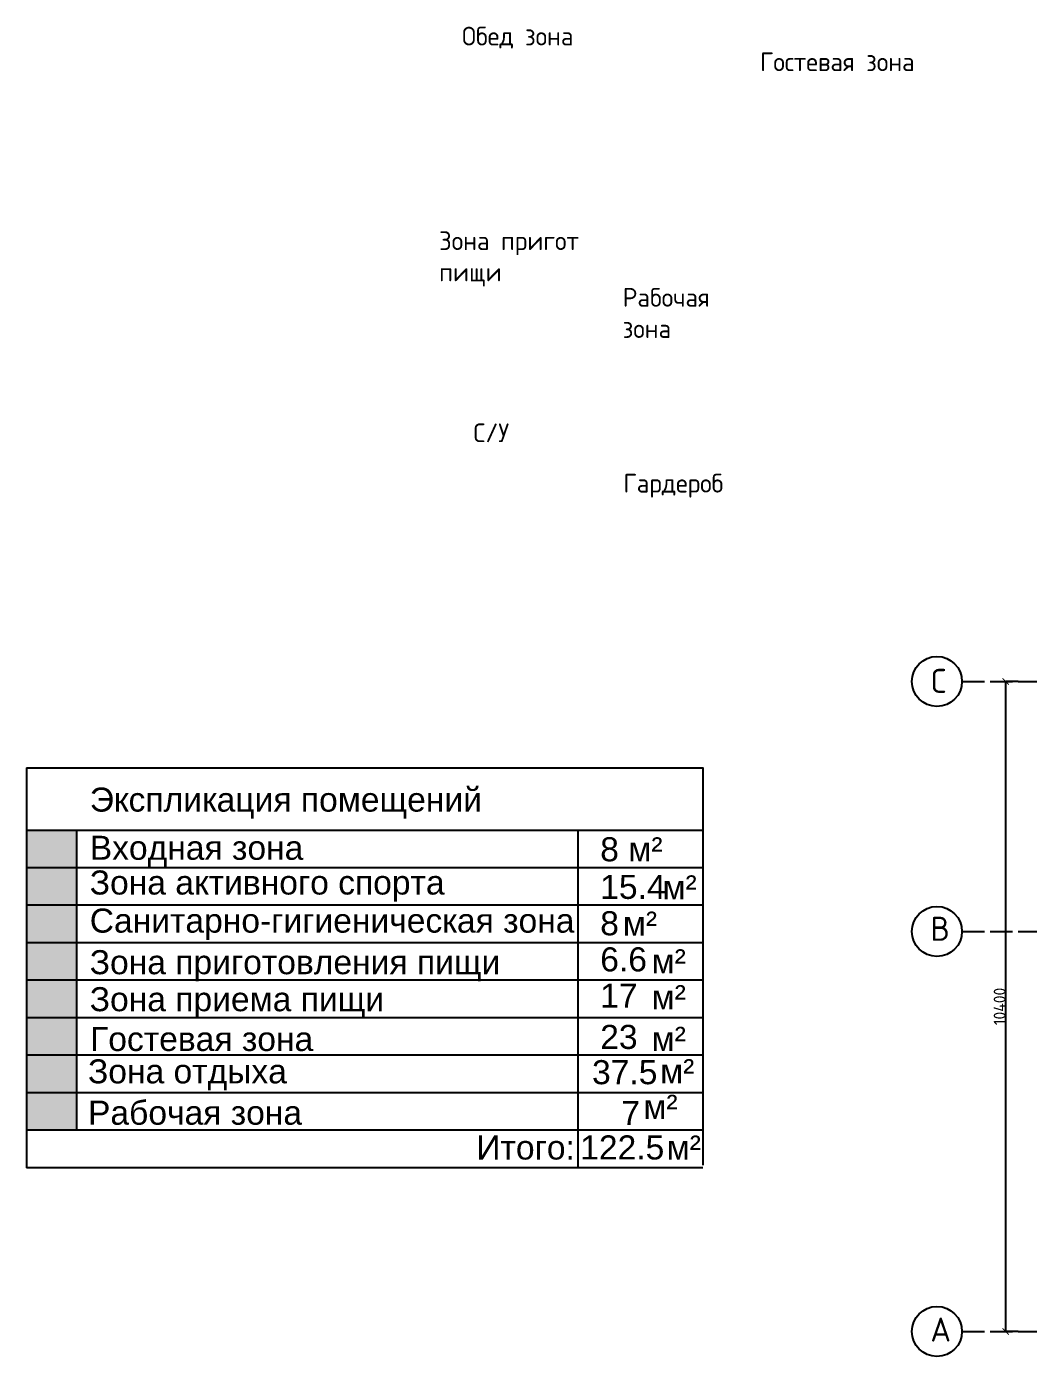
# Model space of a CAD drawing. Header units: millimetres. Extents: x -178199094 to 13669908, y -30538122 to 6091408.
# Drawn here: x 6861668 to 6877699, y 363988 to 385266 of the extents above; entities that cross this region are included whole.
import ezdxf

# ---------------------------------------------------------------- set-up
doc = ezdxf.new("R2010")
doc.units = ezdxf.units.MM
doc.linetypes.add('ACAD_ISO02W100', pattern=[15, 12, -3])
doc.layers.add('Plan 1', color=7, linetype='Continuous')
doc.styles.add('Annotative', font='arial.ttf')
doc.styles.add('gost', font='GOST Common.ttf')
doc.styles.get("Standard").update_dxf_attribs({"font": 'arial.ttf'})
doc.dimstyles.new('GOST', dxfattribs={"dimtxt": 190, "dimasz": 100, "dimexe": 0.18, "dimexo": 0.06, "dimgap": 3, "dimtad": 1, "dimdec": 0, "dimzin": 0, "dimdsep": 46, "dimtxsty": 'gost', "dimblk": 'ARCHTICK', "dimcen": 0.09, "dimclrt": 256, "dimadec": 0, "dimazin": 0, "dimtfac": 1, "dimtdec": 0, "dimtofl": 0, "dimtmove": 0, "dimatfit": 3, "dimldrblk": 'ARCHTICK', "dimfxl": 200, "dimfxlon": 1, "dimtolj": 1, "dimtzin": 0, "dimarcsym": 0})

# ---------------------------------------------------------------- blocks, each defined once
blk = doc.blocks.new('_ArchTick')
at = {"color": 0, "linetype": 'ByBlock', "const_width": 0.15}
blk.add_lwpolyline([(-0.5, -0.5), (0.5, 0.5)], dxfattribs=at)
blk = doc.blocks.new('*D375')
at = {"color": 0, "lineweight": -2, "transparency": 16777216}
for p, q in [((6877536, 374788), (6877336, 374788)), ((6877336, 364388), (6877336, 374788)), ((6877536, 364388), (6877336, 364388))]:
    blk.add_line(p, q, dxfattribs=at)
at = {"layer": 'Defpoints', "color": 0, "transparency": 16777216}
for p in [(6877336, 374788), (6880736, 374788), (6880736, 364388)]:
    blk.add_point(p, dxfattribs=at)
at = {"color": 0, "lineweight": -2, "transparency": 16777216, "xscale": 100, "yscale": 100, "zscale": 100}
for p, rotation in [((6877336, 374788), 90), ((6877336, 364388), 270)]:
    blk.add_blockref('_ArchTick', p, dxfattribs=dict(at, rotation=rotation))
at = {"transparency": 16777216, "insert": (6877238, 369588), "char_height": 190, "attachment_point": 5, "rotation": 90, "style": 'gost'}
blk.add_mtext('\\A1;10400', dxfattribs=at)

msp = doc.modelspace()

# ---------------------------------------------------------------- hatches: boundary and pattern name
at = {"true_color": 0xfeeab9, "transparency": 33554687}
h = msp.add_hatch(color=254, dxfattribs=at)
h.dxf.hatch_style = 1
h.paths.add_polyline_path([(6862468.04128, 372406.32168), (6861668.04128, 372406.32168), (6861668.04128, 371806.32168), (6862468.04128, 371806.32168)])
at = {"true_color": 0xf7f4a2, "transparency": 33554687}
h = msp.add_hatch(color=51, dxfattribs=at)
h.dxf.hatch_style = 1
h.paths.add_polyline_path([(6862468.04128, 371806.32168), (6861668.04128, 371806.32168), (6861668.04128, 371206.32168), (6862468.04128, 371206.32168)])
at = {"true_color": 0xcad9e3, "transparency": 33554687}
h = msp.add_hatch(color=254, dxfattribs=at)
h.dxf.hatch_style = 1
h.paths.add_polyline_path([(6861668.04128, 370606.32168), (6862468.04128, 370606.32168), (6862468.04128, 371206.32168), (6861668.04128, 371206.32168)])
at = {"true_color": 0xffd59e, "transparency": 33554687}
h = msp.add_hatch(color=41, dxfattribs=at)
h.dxf.hatch_style = 1
h.paths.add_polyline_path([(6862468.04128, 370606.32168), (6861668.04128, 370606.32168), (6861668.04128, 370006.32168), (6862468.04128, 370006.32168)])
at = {"true_color": 0xfbd0d2, "transparency": 33554687}
h = msp.add_hatch(color=254, dxfattribs=at)
h.dxf.hatch_style = 1
h.paths.add_polyline_path([(6861668.04128, 369406.32168), (6862468.04128, 369406.32168), (6862468.04128, 370006.32168), (6861668.04128, 370006.32168)])
at = {"true_color": 0xe7dcea, "transparency": 33554687}
h = msp.add_hatch(color=254, dxfattribs=at)
h.dxf.hatch_style = 1
h.paths.add_polyline_path([(6862468.04128, 369406.32168), (6861668.04128, 369406.32168), (6861668.04128, 368806.32168), (6862468.04128, 368806.32168)])
at = {"true_color": 0xcddacd, "transparency": 33554687}
h = msp.add_hatch(color=254, dxfattribs=at)
h.dxf.hatch_style = 1
h.paths.add_polyline_path([(6862468.04128, 368806.32168), (6861668.04128, 368806.32168), (6861668.04128, 368206.32168), (6862468.04128, 368206.32168)])
at = {"true_color": 0xcdc7bc, "transparency": 33554687}
h = msp.add_hatch(color=9, dxfattribs=at)
h.dxf.hatch_style = 1
h.paths.add_polyline_path([(6861668.04128, 367606.32168), (6862468.04128, 367606.32168), (6862468.04128, 368206.32168), (6861668.04128, 368206.32168)])

# ---------------------------------------------------------------- linework, layer by layer
at = {"color": 18, "true_color": 0x000000}
for points in [[(6861668.04128, 373406.32168), (6872486.30022, 373406.32168), (6872486.30022, 372406.32168)], [(6861668.04128, 373406.32168), (6861668.04128, 372406.32168)], [(6861668.04128, 372406.32168), (6867587.51565, 372406.32168), (6872486.30022, 372406.32168)], [(6861668.04128, 372406.32168), (6861668.04128, 367006.32168)], [(6862468.04128, 372406.32168), (6862468.04128, 367606.32168)], [(6870486.30022, 372406.32168), (6870486.30022, 367006.32168)], [(6872486.30022, 372406.32168), (6872486.30022, 372406.32168)], [(6872486.30022, 372406.32168), (6872486.30022, 367046.60333)], [(6872486.30022, 371806.32168), (6861668.04128, 371806.32168)], [(6872486.30022, 371206.32168), (6861668.04128, 371206.32168)], [(6872486.30022, 370606.32168), (6861668.04128, 370606.32168)], [(6872486.30022, 370006.32168), (6861668.04128, 370006.32168)], [(6872486.30022, 369406.32168), (6861668.04128, 369406.32168)], [(6872486.30022, 368806.32168), (6861668.04128, 368806.32168)], [(6872486.30022, 368206.32168), (6861668.04128, 368206.32168)], [(6872486.30022, 367606.32168), (6861668.04128, 367606.32168)], [(6872486.30022, 367006.32168), (6861668.04128, 367006.32168)]]:
    msp.add_lwpolyline(points, dxfattribs=at)
for centre in [(6876235.73386, 374788.25457), (6876235.73386, 370788.25457), (6876235.73386, 364388.25457)]:
    msp.add_circle(centre, 400, dxfattribs=at)
at = {"layer": 'Plan 1', "color": 251, "linetype": 'ACAD_ISO02W100', "ltscale": 30, "true_color": 0x636466}
msp.add_line((6877335.73386, 364388.25457), (6877335.73386, 374788.25457), dxfattribs=at)
for points in [[(6876635.73386, 374788.25457), (6897785.73386, 374788.25457)], [(6876635.73386, 370788.25457), (6885883.83139, 370788.25457)], [(6876635.73386, 364388.25457), (6897785.73386, 364388.25457)]]:
    msp.add_lwpolyline(points, dxfattribs=at)

# ---------------------------------------------------------------- texts
at = {"color": 18, "true_color": 0x000000, "char_height": 300, "attachment_point": 1, "style": 'gost'}
for s, insert in [('\\pt2400;Обед зона', (6868634.98065, 385264.07349)), ('Гостевая зона', (6873404.34289, 384852.93018)), ('\\pt2400;Зона пригот \\Pпищи', (6868269.23167, 381990.15258)), ('\\pt2400;Рабочая\\Pзона', (6871206.26579, 381083.54995)), ('\\pt2400;С/У', (6868818.20528, 378916.10394)), ('\\pt2400;Гардероб', (6871217.12413, 378110.42461))]:
    msp.add_mtext_dynamic_manual_height_columns(s, width=7892.7562835, gutter_width=0.27969, heights=[0], dxfattribs=dict(at, insert=insert))
at = {"color": 18, "true_color": 0x000000, "char_height": 384.874808, "width": 528.1658521, "attachment_point": 1}
for insert in [(6871842.90605, 371686.02142), (6871208.19592, 371105.92037), (6871668.24665, 370503.31412), (6871668.24665, 369928.90336), (6871668.24665, 369262.19495), (6871804.39532, 368744.74769), (6871536.82775, 368174.3132), (6871909.27161, 367522.41364)]:
    msp.add_mtext('м²', dxfattribs=dict(at, insert=insert))
at = {"layer": 'Plan 1'}
for s, width, insert, char_height, attachment_point, style in [('C', 384.8748082, (6876130.12232, 374989.59257), 384.87481, 1, 'gost'), ('{\\fArial|b0|i0|c204|p34;Экспликация\\fArial|b0|i0|c0|p34; \\fArial|b0|i0|c204|p34;помещений}', 8405.2482479, (6862678.52627, 372593.68845), 384.8748082, 7, 'Annotative'), ('{\\fArial|b0|i0|c204|p34;Входная\\fArial|b0|i0|c0|p34; \\fArial|b0|i0|c204|p34;зона}', 3989.515008, (6862678.52627, 371822.9408), 384.8748082, 7, 'gost'), ('{\\fArial|b0|i0|c0|p34;8 \\fArial|b0|i0|c204|p34;м\\fArial|b0|i0|c0|p34;²}', 4894.882024, (6870846.8896, 371904.90745), 384.8748082, 7, 'gost'), ('{\\fArial|b0|i0|c204|p34;Зона активного спорта}', 8218.2167846, (6862678.52627, 371262.48545), 384.8748082, 7, 'gost'), ('{\\fArial|b0|i0|c0|p34;15.4}', 384.8748082, (6870846.8896, 371303.265), 384.8748082, 7, 'gost'), ('{\\fArial|b0|i0|c204|p34;Санитарно-гигиеническая зона}', 9987.3179398, (6862678.52627, 370652.39838), 384.8748082, 7, 'gost'), ('{\\fArial|b0|i0|c0|p34;8}', 384.8748082, (6870846.8896, 370721.19241), 384.8748082, 7, 'gost'), ('B', 384.8748082, (6876130.12232, 371023.42061), 384.87481, 1, 'gost'), ('{\\fArial|b0|i0|c204|p34;Зона приготовления пищи}', 8595.0772294, (6862678.52627, 369987.4786), 384.8748082, 7, 'gost'), ('{\\fArial|b0|i0|c0|p34;6.6}', 384.8748082, (6870846.8896, 370143.61176), 384.8748082, 7, 'gost'), ('{\\fArial|b0|i0|c204|p34;Зона приема пищи}', 8595.0772294, (6862678.52627, 369395.4386), 384.8748082, 7, 'gost'), ('{\\fArial|b0|i0|c0|p34;17}', 384.8748082, (6870846.8896, 369569.201), 384.8748082, 7, 'gost'), ('{\\fArial|b0|i0|c204|p34;Гостевая зона}', 8595.0772294, (6862684.07986, 368869.5484), 384.8748082, 7, 'gost'), ('{\\fArial|b0|i0|c0|p34;23}', 384.8748082, (6870846.8896, 368902.49259), 384.8748082, 7, 'gost'), ('{\\fArial|b0|i0|c204|p34;Зона отдыха}', 4744.7743443, (6862650.72838, 368245.45623), 384.8748082, 7, 'gost'), ('{\\fArial|b0|i0|c0|p34;37.5 }', 384.8748082, (6870716.15441, 368338.0763), 384.8748082, 7, 'gost'), ('{\\fArial|b0|i0|c204|p34;Рабочая зона}', 4277.2413972, (6862650.72838, 367690.03779), 384.8748082, 7, 'gost'), ('{\\fArial|b0|i0|c0|p34;7}', 384.8748082, (6871186.42331, 367691.12675), 384.8748082, 7, 'gost'), ('{\\fArial|b0|i0|c204|p34;Итого:}', 384.8748082, (6868865.57737, 367133.03298), 384.8748082, 7, 'gost'), ('{\\fArial|b0|i0|c0|p34;122.5}', 384.8748082, (6870526.75185, 367134.07558), 384.8748082, 7, 'gost'), ('A', 384.8748082, (6876130.12232, 364610.07761), 384.87481, 1, 'gost')]:
    msp.add_mtext_dynamic_manual_height_columns(s, width=width, gutter_width=0.54982, heights=[0], dxfattribs=dict(at, insert=insert, char_height=char_height, attachment_point=attachment_point, style=style))

# ---------------------------------------------------------------- dimensions: what is measured, and where the dimension line sits
at = {"color": 18, "true_color": 0x000000}
dim = msp.add_linear_dim(base=(6877335.73386, 374788.25457), p1=(6880735.73386, 364388.25457), p2=(6880735.73386, 374788.25457), angle=90, dimstyle='GOST', dxfattribs=at)
dim.commit()
dim.dimension.update_dxf_attribs({"geometry": '*D375', "text_midpoint": (6877237.73386, 369588.25457)})

doc.saveas('drawing.dxf')
